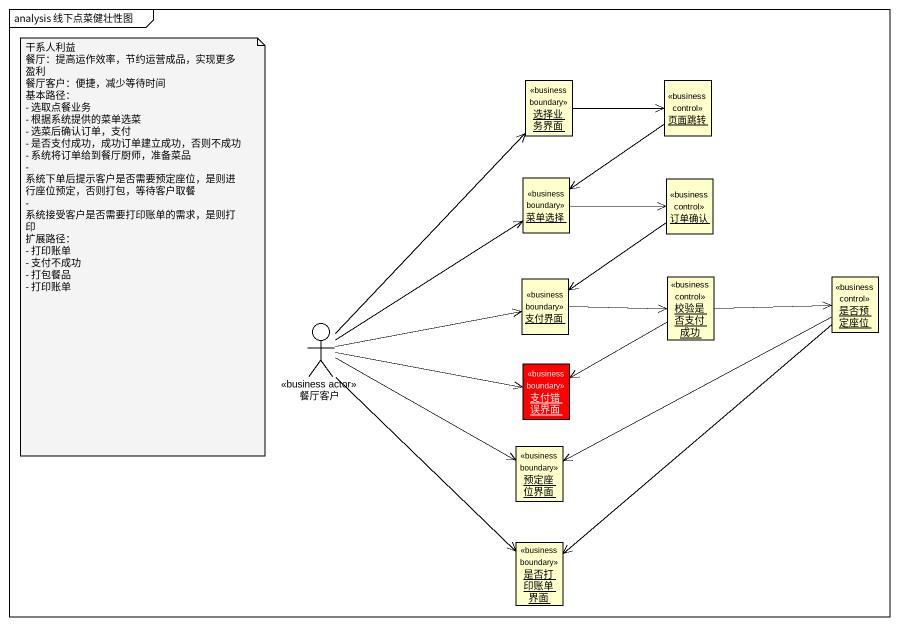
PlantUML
@startuml
mainframe analysis 线下点菜健壮性图
allowmixing
hide circle
hide empty members
object 选择业务界面 <<business boundary>>
object 页面跳转 <<business control>>
object 菜单选择 <<business boundary>>
object 订单确认 <<business control>>
object 支付界面 <<business boundary>>
object 校验是否支付成功 <<business control>>
object 是否预定座位 <<business control>>
actor 餐厅客户 <<business actor>>
object 支付错误界面 <<business boundary>> #FF0000
object 预定座位界面 <<business boundary>>
object 是否打印账单界面 <<business boundary>>
选择业务界面 -right-> 页面跳转
页面跳转 --> 菜单选择
菜单选择 -right-> 订单确认
订单确认 --> 支付界面
支付界面 -right-> 校验是否支付成功
校验是否支付成功 -right-> 是否预定座位
校验是否支付成功 -left-> 支付错误界面
是否预定座位 -left-> 预定座位界面
是否预定座位 --> 是否打印账单界面
餐厅客户 -up-> 选择业务界面
餐厅客户 -up-> 菜单选择
餐厅客户 -right-> 支付界面
餐厅客户 -right-> 支付错误界面
餐厅客户 -right-> 预定座位界面
餐厅客户 --> 是否打印账单界面
note as N1
  干系人利益
  餐厅：提高运作效率，节约运营成品，实现更多盈利
  餐厅客户：便捷，减少等待时间
  基本路径：
  - 选取点餐业务
  - 根据系统提供的菜单选菜
  - 选菜后确认订单，支付
  - 是否支付成功，成功订单建立成功，否则不成功
  - 系统将订单给到餐厅厨师，准备菜品
  - 系统下单后提示客户是否需要预定座位，是则进行座位预定，否则打包，等待客户取餐
  - 系统接受客户是否需要打印账单的需求，是则打印
  扩展路径：
  - 打印账单
  - 支付不成功
  - 打包餐品
  - 打印账单
end note
@enduml
